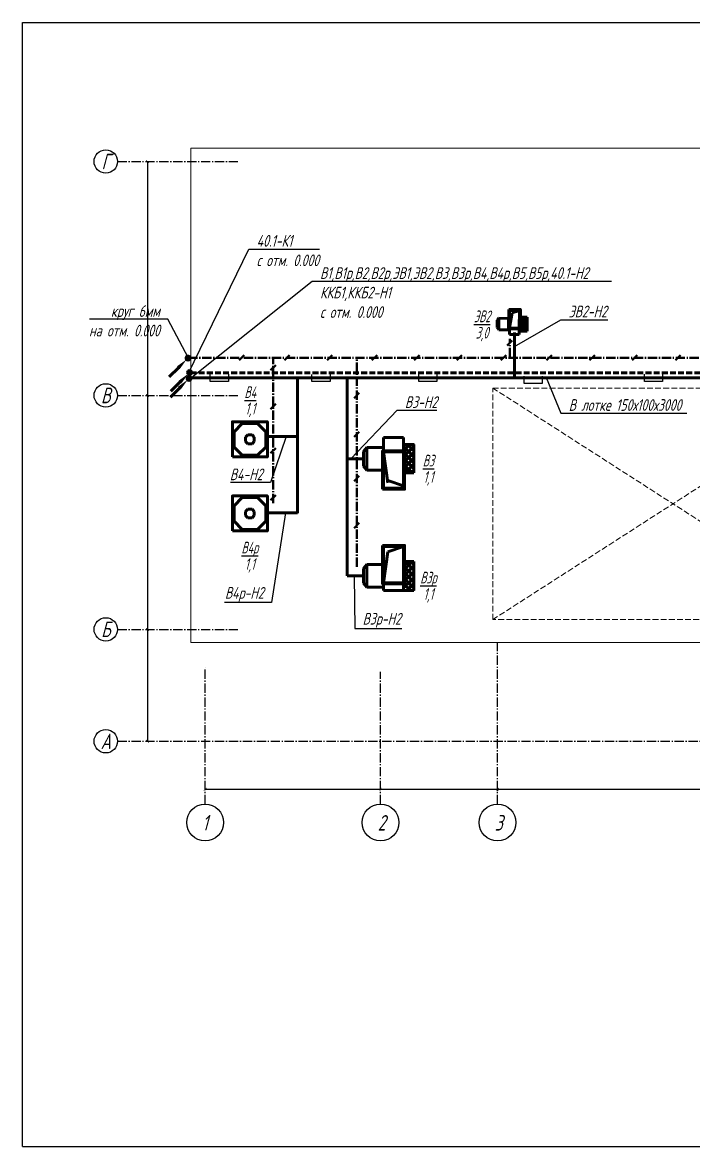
# Model space of a CAD drawing. Header units: millimetres. Extents: x -10490 to 5162, y -5053 to 76.
# Drawn here: x -4078 to -3500, y -2917 to -1948 of the extents above; entities that cross this region are included whole.
import ezdxf
from ezdxf import colors
from ezdxf.entities.mleader import LeaderData, LeaderLine
from ezdxf.math import Vec2, Vec3

# ---------------------------------------------------------------- set-up
doc = ezdxf.new("R2010")
doc.units = ezdxf.units.MM
for name, pattern in [('GOST2.303 4', [7, 5, -2, 0]), ('gost5', [7, 5, -2, 0]), ('gost6', [12, 8, -1.5, 1, -1.5])]:
    doc.linetypes.add(name, pattern=pattern)
doc.layers.get('Defpoints').update_dxf_attribs({"color": 33})
for name, color, linetype, lineweight in [('Заземление (Вновь)', 6, 'gost6', 50), ('КаБель контрольный (Вновь)', 142, 'gost5', 60), ('КаБель силовой (Вновь)', 1, 'Continuous', 60), ('Линия выноска', 137, 'Continuous', 25), ('Осевая', 4, 'gost6', 25), ('Размерная', 4, 'Continuous', 25), ('Рамка толстая', 7, 'Continuous', 60), ('Рамка тонкая', 5, 'Continuous', 25), ('Строительный', 251, 'Continuous', 13), ('Текст', 2, 'Continuous', 25), ('ЭлектрооБорудование (Вновь)', 160, 'Continuous', 60)]:
    doc.layers.add(name, color=color, linetype=linetype, lineweight=lineweight)
doc.styles.add('gost shx', font='gost.shx', dxfattribs={"oblique": 15})
doc.styles.add('SIMPLEX', font='simplex.shx', dxfattribs={"width": 0.7, "oblique": 15})
doc.styles.add('СИМПЛЕКС', font='simplex.shx', dxfattribs={"width": 0.7, "oblique": 15, "height": 500})
doc.dimstyles.new('ISO-25', dxfattribs={"dimtxt": 3, "dimasz": 2.5, "dimexe": 1.25, "dimexo": 0.625, "dimtad": 1, "dimtxsty": 'gost shx', "dimcen": 2.5, "dimclrt": 2, "dimadec": 0, "dimazin": 0, "dimtfac": 1, "dimtmove": 0, "dimatfit": 3, "dimfxl": 1, "dimarcsym": 0})

# ---------------------------------------------------------------- blocks, each defined once
blk = doc.blocks.new('_ArchTick')
at = {"color": 0, "linetype": 'ByBlock', "const_width": 0.15}
blk.add_lwpolyline([(-0.5, -0.5), (0.5, 0.5)], dxfattribs=at)
blk = doc.blocks.new('*D731')
at = {"layer": 'Defpoints', "color": 0, "lineweight": 30, "transparency": 16777216}
for p in [(-3920.53, -2608.9), (-3769.5, -2608.9), (-3769.5, -2608.9)]:
    blk.add_point(p, dxfattribs=at)
at = {"layer": 'Размерная', "color": 0, "lineweight": -2, "transparency": 16777216}
for p, q in [((-3920.53, -2608.27), (-3920.53, -2607.65)), ((-3920.53, -2608.9), (-3769.5, -2608.9)), ((-3769.5, -2608.27), (-3769.5, -2607.65))]:
    blk.add_line(p, q, dxfattribs=at)
at = {"layer": 'Размерная', "color": 0, "lineweight": -2, "transparency": 16777216, "xscale": 2.5, "yscale": 2.5, "zscale": 2.5, "rotation": 180}
blk.add_blockref('_ArchTick', (-3920.53, -2608.9), dxfattribs=at)
at = {"layer": 'Размерная', "color": 0, "lineweight": -2, "transparency": 16777216, "xscale": 2.5, "yscale": 2.5, "zscale": 2.5}
blk.add_blockref('_ArchTick', (-3769.5, -2608.9), dxfattribs=at)
blk = doc.blocks.new('*D732')
at = {"layer": 'Defpoints', "color": 0, "lineweight": 30, "transparency": 16777216}
for p in [(-3769.5, -2608.9), (-3668.53, -2608.9), (-3668.53, -2608.9)]:
    blk.add_point(p, dxfattribs=at)
at = {"layer": 'Размерная', "color": 0, "lineweight": -2, "transparency": 16777216}
for p, q in [((-3769.5, -2608.27), (-3769.5, -2607.65)), ((-3769.5, -2608.9), (-3668.53, -2608.9)), ((-3668.53, -2608.27), (-3668.53, -2607.65))]:
    blk.add_line(p, q, dxfattribs=at)
at = {"layer": 'Размерная', "color": 0, "lineweight": -2, "transparency": 16777216, "xscale": 2.5, "yscale": 2.5, "zscale": 2.5, "rotation": 180}
blk.add_blockref('_ArchTick', (-3769.5, -2608.9), dxfattribs=at)
at = {"layer": 'Размерная', "color": 0, "lineweight": -2, "transparency": 16777216, "xscale": 2.5, "yscale": 2.5, "zscale": 2.5}
blk.add_blockref('_ArchTick', (-3668.53, -2608.9), dxfattribs=at)
blk = doc.blocks.new('*D733')
at = {"layer": 'Defpoints', "color": 0, "lineweight": 30, "transparency": 16777216}
for p in [(-3668.53, -2608.9), (-3433.33, -2608.9), (-3433.33, -2608.9)]:
    blk.add_point(p, dxfattribs=at)
at = {"layer": 'Размерная', "color": 0, "lineweight": -2, "transparency": 16777216}
for p, q in [((-3668.53, -2608.9), (-3433.33, -2608.9)), ((-3668.53, -2609.52), (-3668.53, -2610.15)), ((-3433.33, -2608.27), (-3433.33, -2607.65))]:
    blk.add_line(p, q, dxfattribs=at)
at = {"layer": 'Размерная', "color": 0, "lineweight": -2, "transparency": 16777216, "xscale": 2.5, "yscale": 2.5, "zscale": 2.5, "rotation": 180}
blk.add_blockref('_ArchTick', (-3668.53, -2608.9), dxfattribs=at)
at = {"layer": 'Размерная', "color": 0, "lineweight": -2, "transparency": 16777216, "xscale": 2.5, "yscale": 2.5, "zscale": 2.5}
blk.add_blockref('_ArchTick', (-3433.33, -2608.9), dxfattribs=at)
blk = doc.blocks.new('*D739')
at = {"layer": 'Defpoints', "color": 0, "lineweight": 30, "transparency": 16777216}
for p in [(-3970.13, -2067.97), (-3970.13, -2269.57), (-3970.13, -2269.57)]:
    blk.add_point(p, dxfattribs=at)
at = {"layer": 'Размерная', "color": 0, "lineweight": -2, "transparency": 16777216}
for p, q in [((-3970.76, -2067.97), (-3971.38, -2067.97)), ((-3970.13, -2067.97), (-3970.13, -2269.57)), ((-3970.76, -2269.57), (-3971.38, -2269.57))]:
    blk.add_line(p, q, dxfattribs=at)
at = {"layer": 'Размерная', "color": 0, "lineweight": -2, "transparency": 16777216, "xscale": 2.5, "yscale": 2.5, "zscale": 2.5}
for p, rotation in [((-3970.13, -2067.97), 90), ((-3970.13, -2269.57), 270)]:
    blk.add_blockref('_ArchTick', p, dxfattribs=dict(at, rotation=rotation))
blk = doc.blocks.new('*D740')
at = {"layer": 'Defpoints', "color": 0, "lineweight": 30, "transparency": 16777216}
for p in [(-3970.13, -2269.57), (-3970.13, -2471.17), (-3970.13, -2471.17)]:
    blk.add_point(p, dxfattribs=at)
at = {"layer": 'Размерная', "color": 0, "lineweight": -2, "transparency": 16777216}
for p, q in [((-3970.76, -2269.57), (-3971.38, -2269.57)), ((-3970.13, -2269.57), (-3970.13, -2471.17)), ((-3970.76, -2471.17), (-3971.38, -2471.17))]:
    blk.add_line(p, q, dxfattribs=at)
at = {"layer": 'Размерная', "color": 0, "lineweight": -2, "transparency": 16777216, "xscale": 2.5, "yscale": 2.5, "zscale": 2.5}
for p, rotation in [((-3970.13, -2269.57), 90), ((-3970.13, -2471.17), 270)]:
    blk.add_blockref('_ArchTick', p, dxfattribs=dict(at, rotation=rotation))
blk = doc.blocks.new('*D741')
at = {"layer": 'Defpoints', "color": 0, "lineweight": 30, "transparency": 16777216}
for p in [(-3970.13, -2471.17), (-3970.13, -2567.53), (-3970.13, -2567.53)]:
    blk.add_point(p, dxfattribs=at)
at = {"layer": 'Размерная', "color": 0, "lineweight": -2, "transparency": 16777216}
for p, q in [((-3970.76, -2471.17), (-3971.38, -2471.17)), ((-3970.13, -2471.17), (-3970.13, -2567.53)), ((-3970.76, -2567.53), (-3971.38, -2567.53))]:
    blk.add_line(p, q, dxfattribs=at)
at = {"layer": 'Размерная', "color": 0, "lineweight": -2, "transparency": 16777216, "xscale": 2.5, "yscale": 2.5, "zscale": 2.5}
for p, rotation in [((-3970.13, -2471.17), 90), ((-3970.13, -2567.53), 270)]:
    blk.add_blockref('_ArchTick', p, dxfattribs=dict(at, rotation=rotation))
blk = doc.blocks.new('_None')
blk = doc.blocks.new('A$C710D2D3C')
at = {"layer": 'Рамка тонкая'}
for p, q in [((0, 0), (0, 2)), ((0, 2), (5, 2)), ((5, 2), (5, 0))]:
    blk.add_line(p, q, dxfattribs=at)

msp = doc.modelspace()

# ---------------------------------------------------------------- hatches: boundary and pattern name
at = {"layer": 'КаБель силовой (Вновь)'}
for color, points in [(6, [(-3933.57589, -2237.31775, 1), (-3936.93589, -2237.31775, 1)]), (256, [(-3932.68502, -2254.86551, 1), (-3936.04502, -2254.86551, 1)])]:
    msp.add_hatch(color=color, dxfattribs=at).paths.add_polyline_path(points)
at = {"layer": 'КаБель силовой (Вновь)', "true_color": 0x2776bb}
msp.add_hatch(color=152, dxfattribs=at).paths.add_polyline_path([(-3932.19117, -2249.74579, 1), (-3935.55117, -2249.74579, 1)])
at = {"layer": 'ЭлектрооБорудование (Вновь)', "ltscale": 10}
h = msp.add_hatch(dxfattribs=at)
h.set_pattern_fill('ANSI37', color=256, scale=0.8736, angle=-90, style=0)
h.set_pattern_definition([(315, (1303.9576, -10404.3734), (1.9612879, 1.9612879), []), (45, (1303.9576, -10404.3734), (-1.9612879, 1.9612879), [])])
h.paths.add_polyline_path([(-3649.86817, -2214.12166), (-3649.85403, -2212.24885), (-3649.01405, -2212.2552), (-3648.93753, -2202.12509), (-3643.0577, -2202.1695), (-3643.14837, -2214.17242)])
h = msp.add_hatch(dxfattribs=at)
h.set_pattern_fill('ANSI37', color=256, scale=1.13568, angle=90, style=0)
h.set_pattern_definition([(135, (-9357.0907, 1616.2324), (-2.5496743, -2.5496743), []), (225, (-9357.0907, 1616.2324), (2.5496743, -2.5496743), [])])
h.paths.add_polyline_path([(-3748.6712, -2317.17732), (-3748.6712, -2336.35284), (-3740.8088, -2336.35284), (-3740.8088, -2311.89204), (-3749.5448, -2311.89204), (-3749.5448, -2317.17732)])
h = msp.add_hatch(dxfattribs=at)
h.set_pattern_fill('ANSI37', color=256, scale=1.13568, angle=90, style=0)
h.set_pattern_definition([(135, (-9357.0907, 1620.3867), (-2.5496743, -2.5496743), []), (225, (-9357.0907, 1620.3867), (2.5496743, -2.5496743), [])])
h.paths.add_polyline_path([(-3748.6712, -2431.86756), (-3748.6712, -2412.69204), (-3740.8088, -2412.69204), (-3740.8088, -2437.15284), (-3749.5448, -2437.15284), (-3749.5448, -2431.86756)])

# ---------------------------------------------------------------- linework, layer by layer
at = {"layer": 'Заземление (Вновь)'}
for p, q in [((-3655.9812, -2222.08118), (-3660.39355, -2226.49352)), ((-3657.90164, -2236.57939), (-3657.90164, -2220.8354)), ((-3935.05912, -2237.02994), (-3204.66712, -2237.02994)), ((-3886.76728, -2234.82377), (-3891.17963, -2239.23611)), ((-3861.90164, -2362.43829), (-3861.90164, -2237.02994)), ((-3847.74786, -2234.82377), (-3852.1602, -2239.23611)), ((-3811.02338, -2234.82377), (-3815.43572, -2239.23611)), ((-3789.78645, -2417.16509), (-3789.78645, -2237.16508)), ((-3772.33235, -2234.82377), (-3776.74469, -2239.23611)), ((-3735.93549, -2234.82377), (-3740.34784, -2239.23611)), ((-3699.21178, -2234.82377), (-3703.62413, -2239.23611)), ((-3661.17601, -2234.82377), (-3665.58836, -2239.23611)), ((-3621.82819, -2234.82377), (-3626.24053, -2239.23611)), ((-3584.77607, -2234.82377), (-3589.18842, -2239.23611)), ((-3548.21271, -2234.82377), (-3552.62505, -2239.23611)), ((-3510.83297, -2234.82377), (-3515.24531, -2239.23611)), ((-3859.69546, -2243.40565), (-3864.10781, -2247.818)), ((-3787.69546, -2267.40565), (-3792.10781, -2271.818)), ((-3859.69546, -2276.87815), (-3864.10781, -2281.2905)), ((-3787.69546, -2300.87815), (-3792.10781, -2305.2905)), ((-3859.69546, -2314.92412), (-3864.10781, -2319.33647)), ((-3787.69546, -2338.92412), (-3792.10781, -2343.33647)), ((-3859.69546, -2355.36597), (-3864.10781, -2359.77832)), ((-3787.69546, -2379.36597), (-3792.10781, -2383.77832))]:
    msp.add_line(p, q, dxfattribs=at)
at = {"layer": 'КаБель контрольный (Вновь)'}
msp.add_line((-3932.9541, -2249.92939), (-2798.9541, -2249.92939), dxfattribs=at)
at = {"layer": 'КаБель силовой (Вновь)'}
for p, q in [((-3653.92701, -2215.17821), (-3653.92701, -2254.32888)), ((-3932.9541, -2254.32888), (-2798.9541, -2254.32888)), ((-3840.92327, -2371.0398), (-3840.92327, -2254.32888)), ((-3798.19399, -2254.32888), (-3798.19399, -2424.92244)), ((-3950.47429, -2270.97479), (-3942.68059, -2263.18109)), ((-3840.92327, -2304.8305), (-3868.19312, -2304.8305)), ((-3784.06518, -2324.12244), (-3798.19399, -2324.12244)), ((-3840.92329, -2370.5886), (-3868.19314, -2370.5886)), ((-3798.19399, -2424.92244), (-3783.99326, -2424.92244))]:
    msp.add_line(p, q, dxfattribs=at)
at = {"layer": 'КаБель силовой (Вновь)', "color": 6}
msp.add_line((-3951.36516, -2253.42703), (-3943.57146, -2245.63333), dxfattribs=at)
at = {"layer": 'КаБель силовой (Вновь)', "color": 152, "true_color": 0x2776bb}
msp.add_line((-3949.98045, -2265.85507), (-3942.18675, -2258.06137), dxfattribs=at)
at = {"layer": 'КаБель силовой (Вновь)', "color": 6}
msp.add_circle((-3935.25589, -2237.31775), 1.68, dxfattribs=at)
at = {"layer": 'КаБель силовой (Вновь)'}
msp.add_circle((-3934.36502, -2254.86551), 1.68, dxfattribs=at)
at = {"layer": 'КаБель силовой (Вновь)', "color": 152, "true_color": 0x2776bb}
msp.add_circle((-3933.87117, -2249.74579), 1.68, dxfattribs=at)
at = {"layer": 'КаБель силовой (Вновь)', "color": 6}
msp.add_solid([(-3944.7594, -2244.44539), (-3942.38352, -2246.82127), (-3936.44383, -2238.50569)], dxfattribs=at)
at = {"layer": 'КаБель силовой (Вновь)'}
msp.add_solid([(-3943.86853, -2261.99315), (-3941.49265, -2264.36903), (-3935.55296, -2256.05345)], dxfattribs=at)
at = {"layer": 'КаБель силовой (Вновь)', "color": 152, "true_color": 0x2776bb}
msp.add_solid([(-3943.37469, -2256.87343), (-3940.99881, -2259.24931), (-3935.05911, -2250.93373)], dxfattribs=at)
at = {"layer": 'Осевая'}
for p, q in [((-3996.01833, -2067.90219), (-3892.23013, -2067.90219)), ((-3996.01833, -2269.50219), (-3892.23013, -2269.50219)), ((-3966.34329, -2269.57461), (-3966.34329, -2269.57461)), ((-3996.01833, -2471.10219), (-3892.23013, -2471.10219)), ((-3668.52868, -2621.74769), (-3668.52868, -2482.50258)), ((-3920.52868, -2621.74769), (-3920.52868, -2504.24558)), ((-3769.32868, -2621.74769), (-3769.32868, -2507.55982)), ((-3996.01833, -2567.53419), (-3464.56114, -2567.53419))]:
    msp.add_line(p, q, dxfattribs=at)
at = {"layer": 'Рамка толстая', "color": 18, "lineweight": -2, "true_color": 0x000000}
for p, q in [((-4077.86809, -2916.75133), (-4077.86809, -1948.12633)), ((-4077.86809, -1948.12633), (-2744.74309, -1948.12633)), ((-4077.86809, -2916.75133), (-2744.74309, -2916.75133))]:
    msp.add_line(p, q, dxfattribs=at)
at = {"layer": 'Рамка тонкая'}
for centre, radius in [((-4006.09833, -2067.90219), 10.08), ((-4006.09833, -2269.50219), 10.08), ((-4006.09833, -2471.10219), 10.08), ((-4006.09833, -2567.53419), 10.08), ((-3920.52868, -2637.60164), 15.85396), ((-3769.32868, -2637.60164), 15.85396), ((-3668.52868, -2637.60164), 15.85396)]:
    msp.add_circle(centre, radius, dxfattribs=at)
at = {"layer": 'Строительный', "linetype": 'GOST2.303 4'}
for p, q in [((-3672.72868, -2263.11819), (-3361.92868, -2462.70219)), ((-3672.72868, -2462.70219), (-3361.92868, -2263.11819))]:
    msp.add_line(p, q, dxfattribs=at)
at = {"layer": 'Строительный', "ltscale": 100}
msp.add_lwpolyline([(-3932.9541, -2056.47819), (-2798.9541, -2056.47819), (-2798.9541, -2482.52619), (-3281.1141, -2482.52619), (-3281.10238, -2568.54219), (-3439.69181, -2568.54219), (-3439.69181, -2482.48214), (-3932.9541, -2482.52619), (-3932.9541, -2056.47819)], dxfattribs=at)
at = {"layer": 'Строительный', "linetype": 'GOST2.303 4'}
msp.add_lwpolyline([(-3672.72868, -2263.11819), (-3361.92868, -2263.11819), (-3361.92868, -2462.70219), (-3672.72868, -2462.70219)], close=True, dxfattribs=at)
at = {"layer": 'ЭлектрооБорудование (Вновь)', "ltscale": 10}
for p, q in [((-3658.24744, -2211.34543), (-3655.90544, -2198.36646)), ((-3655.90544, -2198.36646), (-3649.73348, -2196.28931)), ((-3668.84923, -2204.76339), (-3668.8972, -2211.11395)), ((-3668.84923, -2204.76339), (-3667.38189, -2203.03867)), ((-3667.45609, -2212.86065), (-3667.41899, -2207.94966)), ((-3667.38189, -2203.03867), (-3667.41899, -2207.94966)), ((-3667.38189, -2203.03867), (-3659.0252, -2203.10179)), ((-3643.0577, -2202.1695), (-3648.93753, -2202.12509)), ((-3643.1478, -2214.09716), (-3643.0577, -2202.1695)), ((-3668.8972, -2211.11395), (-3667.45609, -2212.86065)), ((-3667.45609, -2212.86065), (-3658.25941, -2212.93012)), ((-3658.29033, -2217.02367), (-3658.25379, -2212.18541)), ((-3658.29033, -2217.02367), (-3649.89057, -2217.08712)), ((-3649.89057, -2217.08712), (-3649.85403, -2212.24885)), ((-3649.86817, -2214.12166), (-3643.14837, -2214.17242)), ((-3888.50688, -2293.67757), (-3875.27046, -2293.67757)), ((-3888.50688, -2293.67757), (-3875.27046, -2293.67757)), ((-3895.58422, -2300.75492), (-3895.58422, -2313.99134)), ((-3895.58422, -2300.75492), (-3895.58422, -2313.99134)), ((-3883.70868, -2303.60685), (-3880.06866, -2303.60685)), ((-3883.70868, -2303.60685), (-3880.06866, -2303.60685)), ((-3868.19312, -2300.75492), (-3868.19312, -2313.99134)), ((-3868.19312, -2300.75492), (-3868.19312, -2313.99134)), ((-3885.65495, -2305.55312), (-3885.65495, -2309.19313)), ((-3885.65495, -2305.55312), (-3885.65495, -2309.19313)), ((-3885.65495, -2309.19313), (-3883.70868, -2311.1394)), ((-3885.65495, -2309.19313), (-3883.70868, -2311.1394)), ((-3883.70868, -2311.1394), (-3880.06866, -2311.1394)), ((-3883.70868, -2311.1394), (-3880.06866, -2311.1394)), ((-3878.12239, -2305.55312), (-3878.12239, -2309.19313)), ((-3878.12239, -2305.55312), (-3878.12239, -2309.19313)), ((-3783.99326, -2317.86793), (-3781.1288, -2314.449)), ((-3781.1288, -2314.449), (-3766.75472, -2314.449)), ((-3781.1288, -2333.79588), (-3781.1288, -2314.449)), ((-3766.75472, -2317.17732), (-3766.75472, -2305.77684)), ((-3766.70223, -2317.17732), (-3766.75472, -2305.77684)), ((-3749.5448, -2305.77684), (-3766.75472, -2305.77684)), ((-3749.5448, -2317.17732), (-3749.5448, -2305.77684)), ((-3749.5448, -2311.89204), (-3740.8088, -2311.89204)), ((-3749.54078, -2317.17732), (-3749.54078, -2305.77684)), ((-3740.8088, -2311.89204), (-3740.8088, -2336.35284)), ((-3888.50688, -2321.06868), (-3875.27046, -2321.06868)), ((-3888.50688, -2321.06868), (-3875.27046, -2321.06868)), ((-3783.99326, -2317.86793), (-3783.99326, -2330.37695)), ((-3766.75472, -2318.05092), (-3763.1388, -2344.86092)), ((-3748.6712, -2317.17732), (-3748.6712, -2350.33044)), ((-3783.99326, -2330.37695), (-3781.1288, -2333.79588)), ((-3781.1288, -2333.79588), (-3767.62832, -2333.79588)), ((-3763.1388, -2342.78376), (-3749.5448, -2347.37968)), ((-3740.8088, -2336.35284), (-3748.6712, -2336.35284)), ((-3888.50688, -2357.51757), (-3875.27046, -2357.51757)), ((-3888.50688, -2357.51757), (-3875.27046, -2357.51757)), ((-3895.58422, -2364.59492), (-3895.58422, -2377.83134)), ((-3895.58422, -2364.59492), (-3895.58422, -2377.83134)), ((-3885.65495, -2369.39312), (-3885.65495, -2373.03313)), ((-3885.65495, -2369.39312), (-3885.65495, -2373.03313)), ((-3885.65495, -2373.03313), (-3883.70868, -2374.9794)), ((-3885.65495, -2373.03313), (-3883.70868, -2374.9794)), ((-3883.70868, -2367.44685), (-3880.06866, -2367.44685)), ((-3883.70868, -2367.44685), (-3880.06866, -2367.44685)), ((-3878.12239, -2369.39312), (-3878.12239, -2373.03313)), ((-3878.12239, -2369.39312), (-3878.12239, -2373.03313)), ((-3868.19312, -2364.59492), (-3868.19312, -2377.83134)), ((-3868.19312, -2364.59492), (-3868.19312, -2377.83134)), ((-3883.70868, -2374.9794), (-3880.06866, -2374.9794)), ((-3883.70868, -2374.9794), (-3880.06866, -2374.9794)), ((-3888.50688, -2384.90868), (-3875.27046, -2384.90868)), ((-3888.50688, -2384.90868), (-3875.27046, -2384.90868)), ((-3763.1388, -2404.18396), (-3749.5448, -2399.58804)), ((-3748.6712, -2431.86756), (-3748.6712, -2398.71444)), ((-3766.75472, -2430.99396), (-3763.1388, -2404.18396)), ((-3783.99326, -2418.66793), (-3781.1288, -2415.249)), ((-3783.99326, -2431.17695), (-3783.99326, -2418.66793)), ((-3781.1288, -2415.249), (-3767.62832, -2415.249)), ((-3781.1288, -2415.249), (-3781.1288, -2434.59588)), ((-3740.8088, -2412.69204), (-3748.6712, -2412.69204)), ((-3740.8088, -2437.71031), (-3740.8088, -2412.69204)), ((-3783.99326, -2431.17695), (-3781.1288, -2434.59588)), ((-3781.1288, -2434.59588), (-3766.75472, -2434.59588)), ((-3766.75472, -2431.86756), (-3766.75472, -2437.71031)), ((-3766.75472, -2437.71031), (-3740.8088, -2437.71031)), ((-3749.5448, -2431.86756), (-3749.5448, -2437.71031)), ((-3749.54078, -2431.86756), (-3749.54078, -2437.71031))]:
    msp.add_line(p, q, dxfattribs=at)
for points in [[(-3658.96687, -2195.37954), (-3659.09376, -2212.17906), (-3649.01405, -2212.2552), (-3648.88716, -2195.45568)], [(-3658.13324, -2196.22586), (-3658.24744, -2211.34543), (-3649.84768, -2211.40888), (-3649.73348, -2196.28931)], [(-3897.00867, -2322.49313), (-3866.76867, -2322.49313), (-3866.76867, -2292.25313), (-3897.00867, -2292.25313)], [(-3897.00867, -2322.49313), (-3866.76867, -2322.49313), (-3866.76867, -2292.25313), (-3897.00867, -2292.25313)], [(-3767.62832, -2350.33044), (-3767.62832, -2317.17732), (-3748.6712, -2317.17732), (-3748.6712, -2350.33044)], [(-3766.75472, -2349.45684), (-3766.75472, -2318.05092), (-3749.5448, -2318.05092), (-3749.5448, -2349.45684)], [(-3897.00867, -2386.33313), (-3866.76867, -2386.33313), (-3866.76867, -2356.09313), (-3897.00867, -2356.09313)], [(-3897.00867, -2386.33313), (-3866.76867, -2386.33313), (-3866.76867, -2356.09313), (-3897.00867, -2356.09313)], [(-3767.62832, -2398.71444), (-3767.62832, -2431.86756), (-3748.6712, -2431.86756), (-3748.6712, -2398.71444)], [(-3766.75472, -2399.58804), (-3766.75472, -2430.99396), (-3749.5448, -2430.99396), (-3749.5448, -2399.58804)]]:
    msp.add_lwpolyline(points, close=True, dxfattribs=at)
for points in [[(-3888.50688, -2293.67757), (-3895.58422, -2300.75492)], [(-3888.50688, -2293.67757), (-3895.58422, -2300.75492)], [(-3868.19312, -2300.75492), (-3875.27046, -2293.67757)], [(-3868.19312, -2300.75492), (-3875.27046, -2293.67757)], [(-3883.70868, -2303.60685), (-3885.65495, -2305.55312)], [(-3883.70868, -2303.60685), (-3885.65495, -2305.55312)], [(-3878.12239, -2305.55312), (-3880.06866, -2303.60685)], [(-3878.12239, -2305.55312), (-3880.06866, -2303.60685)], [(-3895.58422, -2313.99134), (-3888.50688, -2321.06868)], [(-3895.58422, -2313.99134), (-3888.50688, -2321.06868)], [(-3895.58422, -2313.99134), (-3888.50688, -2321.06868)], [(-3895.58422, -2313.99134), (-3888.50688, -2321.06868)], [(-3880.06866, -2311.1394), (-3878.12239, -2309.19313)], [(-3880.06866, -2311.1394), (-3878.12239, -2309.19313)], [(-3875.27046, -2321.06868), (-3868.19312, -2313.99134)], [(-3875.27046, -2321.06868), (-3868.19312, -2313.99134)], [(-3888.50688, -2357.51757), (-3895.58422, -2364.59492)], [(-3888.50688, -2357.51757), (-3895.58422, -2364.59492)], [(-3868.19312, -2364.59492), (-3875.27046, -2357.51757)], [(-3868.19312, -2364.59492), (-3875.27046, -2357.51757)], [(-3883.70868, -2367.44685), (-3885.65495, -2369.39312)], [(-3883.70868, -2367.44685), (-3885.65495, -2369.39312)], [(-3878.12239, -2369.39312), (-3880.06866, -2367.44685)], [(-3878.12239, -2369.39312), (-3880.06866, -2367.44685)], [(-3880.06866, -2374.9794), (-3878.12239, -2373.03313)], [(-3880.06866, -2374.9794), (-3878.12239, -2373.03313)], [(-3895.58422, -2377.83134), (-3888.50688, -2384.90868)], [(-3895.58422, -2377.83134), (-3888.50688, -2384.90868)], [(-3895.58422, -2377.83134), (-3888.50688, -2384.90868)], [(-3895.58422, -2377.83134), (-3888.50688, -2384.90868)], [(-3875.27046, -2384.90868), (-3868.19312, -2377.83134)], [(-3875.27046, -2384.90868), (-3868.19312, -2377.83134)]]:
    msp.add_lwpolyline(points, dxfattribs=at)

# ---------------------------------------------------------------- block references
at = {"layer": 'КаБель силовой (Вновь)', "lineweight": 25, "xscale": 3.12, "yscale": 3.12, "zscale": 3.12, "rotation": 180}
for p in [(-3900.46138, -2251.30673), (-3812.84518, -2251.40828), (-3720.76285, -2251.4083), (-3630.0212, -2253.00971), (-3526.32429, -2251.29038)]:
    msp.add_blockref('A$C710D2D3C', p, dxfattribs=at)

# ---------------------------------------------------------------- texts
at = {"layer": 'Текст', "style": 'SIMPLEX', "oblique": 15, "width": 0.7}
for s, p in [('1', (-3922.9907, -2644.50238)), ('2', (-3771.7907, -2644.50238)), ('3', (-3670.9907, -2644.50238))]:
    msp.add_text(s, height=13.44, dxfattribs=at).set_placement(p)
at = {"layer": 'Текст', "attachment_point": 5, "style": 'SIMPLEX'}
for s, insert, char_height, width in [('Г', (-4006.09833, -2067.90219), 13.44, 198.24), ('\\A1;{\\W0.6;\\SЭВ2/3,0;}', (-3681.90271, -2208.42361), 10.08, 18.9866557), ('В', (-4006.09833, -2269.50219), 13.44, 198.24), ('\\A1;{\\W0.6;\\SВ4/1,1;}', (-3881.62709, -2273.7521), 10.08, 18.9866557), ('\\A1;{\\W0.6;\\SВ3/1,1;}', (-3728.13651, -2332.75713), 10.08, 18.9866557), ('\\A1;{\\W0.6;\\SВ4р/1,1;}', (-3882.02091, -2407.70661), 10.08, 18.9866557), ('\\A1;{\\W0.6;\\SВ3р/1,1;}', (-3728.13651, -2433.55713), 10.08, 18.9866557), ('Б', (-4006.09833, -2471.10219), 13.44, 198.24), ('А', (-4006.09833, -2567.53419), 13.44, 198.24)]:
    msp.add_mtext(s, dxfattribs=dict(at, insert=insert, char_height=char_height, width=width))

# ---------------------------------------------------------------- dimensions: what is measured, and where the dimension line sits
at = {"layer": 'Размерная'}
for base, p1, p2, picture, middle in [((-3970.13388, -2269.57461), (-3970.13388, -2067.97461), (-3970.13388, -2269.57461), '*D739', (-3970.13388, -2168.77461)), ((-3970.13388, -2471.17461), (-3970.13388, -2269.57461), (-3970.13388, -2471.17461), '*D740', (-3970.13388, -2370.37461)), ((-3970.13388, -2567.53419), (-3970.13388, -2471.17461), (-3970.13388, -2567.53419), '*D741', (-3970.13388, -2519.3544))]:
    dim = msp.add_linear_dim(base=base, p1=p1, p2=p2, angle=90, text=' ', dimstyle='ISO-25', override={"dimlfac": 100, "dimrnd": 500, "dimblk1": 'ArchTick', "dimblk2": 'ArchTick', "dimsah": 1}, dxfattribs=at)
    dim.commit()
    dim.dimension.update_dxf_attribs({"geometry": picture, "text_midpoint": middle})
for base, p1, p2, picture, middle in [((-3769.50325, -2608.89782), (-3920.52868, -2608.89782), (-3769.50325, -2608.89782), '*D731', (-3845.01596, -2608.89782)), ((-3668.52868, -2608.89782), (-3769.50325, -2608.89782), (-3668.52868, -2608.89782), '*D732', (-3719.01596, -2608.89782)), ((-3433.32868, -2608.89782), (-3668.52868, -2608.89782), (-3433.32868, -2608.89782), '*D733', (-3550.92868, -2608.89782))]:
    dim = msp.add_linear_dim(base=base, p1=p1, p2=p2, text=' ', dimstyle='ISO-25', override={"dimlfac": 100, "dimrnd": 500, "dimblk1": 'ArchTick', "dimblk2": 'ArchTick', "dimsah": 1}, dxfattribs=at)
    dim.commit()
    dim.dimension.update_dxf_attribs({"geometry": picture, "text_midpoint": middle})

# ---------------------------------------------------------------- leaders
at = {"layer": 'Линия выноска'}
ml = msp.add_multileader_mtext('Standard', dxfattribs=at)
ml.set_content('40.1-К1\\Pс отм. 0.000', color=2, style='СИМПЛЕКС')
ml.set_leader_properties()
ml.set_arrow_properties(name='NONE')
ml.build(insert=Vec2(0, 0))
ml.multileader.update_dxf_attribs({"text_left_attachment_type": 6, "text_right_attachment_type": 6, "dogleg_length": 0, "arrow_head_size": 6.72})
ctx = ml.context
ctx.base_point, ctx.char_height, ctx.arrow_head_size, ctx.landing_gap_size, ctx.plane_origin = Vec3(-3882.82783, -2143.33211), 10.08, 6.72, 6.72, Vec3(-3783.88267, -2353.26378)
ctx.left_attachment, ctx.right_attachment = 6, 6
notes = []
notes.append((ctx, [(0, (1, 1, 0), (-3882.82783, -2143.33211), (1, 0), 0, [(0, [(-3935.05912, -2250.93373)], 0, [])])]))
ctx.mtext.insert, ctx.mtext.flow_direction = Vec3(-3876.10783, -2131.23611), 5
ml = msp.add_multileader_mtext('Standard', dxfattribs=at)
ml.set_content('В1,В1р,В2,В2р,ЭВ1,ЭВ2,В3,В3р,В4,В4р,В5,В5р,40.1-Н2\\PККБ1,ККБ2-Н1\\Pс отм. 0.000', color=2, style='СИМПЛЕКС')
ml.set_leader_properties()
ml.set_arrow_properties(name='NONE')
ml.build(insert=Vec2(0, 0))
ml.multileader.update_dxf_attribs({"text_left_attachment_type": 6, "text_right_attachment_type": 6, "dogleg_length": 0, "arrow_head_size": 6.72})
ctx = ml.context
ctx.base_point, ctx.char_height, ctx.arrow_head_size, ctx.landing_gap_size, ctx.plane_origin = Vec3(-3828.19656, -2171.13042), 10.08, 6.72, 6.72, Vec3(-3783.68494, -2358.4974)
ctx.left_attachment, ctx.right_attachment = 6, 6
notes.append((ctx, [(0, (1, 1, 0), (-3828.19656, -2171.13042), (1, 0), 0, [(0, [(-3934.86139, -2256.16734)], 0, [])])]))
ctx.mtext.insert, ctx.mtext.flow_direction = Vec3(-3821.47656, -2159.03442), 5
ml = msp.add_multileader_mtext('Standard', dxfattribs=at)
ml.set_content('круг 6мм\\Pна отм. 0.000', color=2, style='СИМПЛЕКС')
ml.set_leader_properties()
ml.set_arrow_properties(name='NONE')
ml.build(insert=Vec2(0, 0))
ml.multileader.update_dxf_attribs({"text_left_attachment_type": 6, "text_right_attachment_type": 6, "dogleg_length": 0, "arrow_head_size": 6.72})
ctx = ml.context
ctx.base_point, ctx.char_height, ctx.arrow_head_size, ctx.landing_gap_size, ctx.plane_origin = Vec3(-4047.02683, -2203.85838), 10.08, 6.72, 6.72, Vec3(-4080.00663, -2425.55281)
ctx.left_attachment, ctx.right_attachment, ctx.text_align_type = 6, 6, 2
notes.append((ctx, [(1, (1, 1, 0), (-3952.77637, -2203.85838), (-1, 0), 0, [(0, [(-3934.6845, -2237.33757)], 0, [])])]))
ctx.mtext.insert, ctx.mtext.alignment, ctx.mtext.flow_direction = Vec3(-3959.49637, -2191.76238), 3, 5
ml = msp.add_multileader_mtext('Standard', dxfattribs=at)
ml.set_content('ЭВ2-Н2', color=2, style='СИМПЛЕКС')
ml.set_leader_properties()
ml.set_arrow_properties(name='NONE')
ml.build(insert=Vec2(0, 0))
ml.multileader.update_dxf_attribs({"text_left_attachment_type": 6, "text_right_attachment_type": 6, "dogleg_length": 0, "arrow_head_size": 6.72})
ctx = ml.context
ctx.base_point, ctx.char_height, ctx.arrow_head_size, ctx.landing_gap_size, ctx.plane_origin = Vec3(-3614.04283, -2204.22839), 10.08, 6.72, 6.72, Vec3(-3826.00596, -2200.42855)
ctx.left_attachment, ctx.right_attachment = 6, 6
notes.append((ctx, [(0, (1, 1, 0), (-3614.04283, -2204.22839), (1, 0), 0, [(0, [(-3653.92701, -2227.29097)], 0, [])])]))
ctx.mtext.insert, ctx.mtext.flow_direction = Vec3(-3607.32283, -2192.13239), 5
ml = msp.add_multileader_mtext('Standard', dxfattribs=at)
ml.set_content('В лотке 150х100х3000', color=2, style='СИМПЛЕКС')
ml.set_leader_properties()
ml.set_arrow_properties(name='NONE')
ml.build(insert=Vec2(0, 0))
ml.multileader.update_dxf_attribs({"text_left_attachment_type": 6, "text_right_attachment_type": 6, "dogleg_length": 0, "arrow_head_size": 6.72})
ctx = ml.context
ctx.base_point, ctx.char_height, ctx.arrow_head_size, ctx.landing_gap_size, ctx.plane_origin = Vec3(-3613.96434, -2284.82027), 10.08, 6.72, 6.72, Vec3(-3825.92746, -2281.02042)
ctx.left_attachment, ctx.right_attachment = 6, 6
notes.append((ctx, [(0, (1, 1, 0), (-3613.96434, -2284.82027), (1, 0), 0, [(0, [(-3626.66001, -2253.98416)], 0, [])])]))
ctx.mtext.insert, ctx.mtext.flow_direction = Vec3(-3607.24434, -2272.72427), 5
ml = msp.add_multileader_mtext('Standard', dxfattribs=at)
ml.set_content('В3-Н2', color=2, style='СИМПЛЕКС')
ml.set_leader_properties()
ml.set_arrow_properties(name='NONE')
ml.build(insert=Vec2(0, 0))
ml.multileader.update_dxf_attribs({"text_left_attachment_type": 6, "text_right_attachment_type": 6, "dogleg_length": 0, "arrow_head_size": 6.72})
ctx = ml.context
ctx.base_point, ctx.char_height, ctx.arrow_head_size, ctx.landing_gap_size, ctx.plane_origin = Vec3(-3755.08032, -2282.33054), 10.08, 6.72, 6.72, Vec3(-3967.04344, -2278.53069)
ctx.left_attachment, ctx.right_attachment = 6, 6
notes.append((ctx, [(0, (1, 1, 0), (-3755.08032, -2282.33054), (1, 0), 0, [(0, [(-3794.9645, -2324.12244)], 0, [])])]))
ctx.mtext.insert, ctx.mtext.flow_direction = Vec3(-3748.36032, -2270.23454), 5
ml = msp.add_multileader_mtext('Standard', dxfattribs=at)
ml.set_content('В4-Н2', color=2, style='СИМПЛЕКС')
ml.set_leader_properties()
ml.set_arrow_properties(name='NONE')
ml.build(insert=Vec2(0, 0))
ml.multileader.update_dxf_attribs({"text_left_attachment_type": 6, "text_right_attachment_type": 6, "dogleg_length": 0, "arrow_head_size": 6.72})
ctx = ml.context
ctx.base_point, ctx.char_height, ctx.arrow_head_size, ctx.landing_gap_size, ctx.plane_origin = Vec3(-3913.19065, -2344.60359), 10.08, 6.72, 6.72, Vec3(-4131.82393, -2340.80375)
ctx.left_attachment, ctx.right_attachment, ctx.text_align_type = 6, 6, 2
notes.append((ctx, [(1, (1, 1, 0), (-3864.30018, -2344.60359), (-1, 0), 0, [(0, [(-3850.63171, -2304.8305)], 0, [])])]))
ctx.mtext.insert, ctx.mtext.alignment, ctx.mtext.flow_direction = Vec3(-3871.02018, -2332.50759), 3, 5
ml = msp.add_multileader_mtext('Standard', dxfattribs=at)
ml.set_content('В4р-Н2', color=2, style='СИМПЛЕКС')
ml.set_leader_properties()
ml.set_arrow_properties(name='NONE')
ml.build(insert=Vec2(0, 0))
ml.multileader.update_dxf_attribs({"text_left_attachment_type": 6, "text_right_attachment_type": 6, "dogleg_length": 0, "arrow_head_size": 6.72})
ctx = ml.context
ctx.base_point, ctx.char_height, ctx.arrow_head_size, ctx.landing_gap_size, ctx.plane_origin = Vec3(-3918.61735, -2448.0396), 10.08, 6.72, 6.72, Vec3(-4064.30906, -2444.23976)
ctx.left_attachment, ctx.right_attachment, ctx.text_align_type = 6, 6, 2
notes.append((ctx, [(1, (1, 1, 0), (-3863.34288, -2448.0396), (-1, 0), 0, [(0, [(-3851.37909, -2370.5886)], 0, [])])]))
ctx.mtext.insert, ctx.mtext.alignment, ctx.mtext.flow_direction = Vec3(-3870.06288, -2434.5996), 3, 5
ml = msp.add_multileader_mtext('Standard', dxfattribs=at)
ml.set_content('В3р-Н2', color=2, style='СИМПЛЕКС')
ml.set_leader_properties()
ml.set_arrow_properties(name='NONE')
ml.build(insert=Vec2(0, 0))
ml.multileader.update_dxf_attribs({"text_left_attachment_type": 6, "text_right_attachment_type": 6, "dogleg_length": 0, "arrow_head_size": 6.72})
ctx = ml.context
ctx.base_point, ctx.char_height, ctx.arrow_head_size, ctx.landing_gap_size, ctx.plane_origin = Vec3(-3791.52709, -2470.36746), 10.08, 6.72, 6.72, Vec3(-4003.49022, -2466.56762)
ctx.left_attachment, ctx.right_attachment = 6, 6
notes.append((ctx, [(0, (1, 1, 0), (-3791.52709, -2470.36746), (1, 0), 0, [(0, [(-3792.1964, -2424.92244)], 0, [])])]))
ctx.mtext.insert, ctx.mtext.flow_direction = Vec3(-3784.80709, -2456.92746), 5
for ctx, leaders in notes:
    for number, flags, end, landing, length, lines in leaders:
        leader = LeaderData()
        leader.index, (leader.has_last_leader_line, leader.has_dogleg_vector, leader.attachment_direction) = number, flags
        leader.last_leader_point, leader.dogleg_vector, leader.dogleg_length = Vec3(end), Vec3(landing), length
        for number, points, colour, breaks in lines:
            line = LeaderLine()
            line.index, line.vertices, line.color, line.breaks = number, Vec3.list(points), colors.encode_raw_color(colour), breaks
            leader.lines.append(line)
        ctx.leaders.append(leader)

doc.saveas('drawing.dxf')
